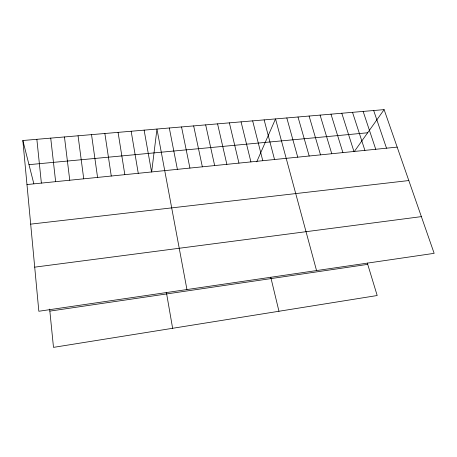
<?xml version="1.0" encoding="UTF-8"?>
<svg xmlns="http://www.w3.org/2000/svg" width="457" height="457" viewBox="0 0 457 457"><rect width="100%" height="100%" fill="white"/><g stroke="black" fill="none" stroke-linecap="round" stroke-linejoin="round"><path stroke-width="0.69" d="M151.673 171.838L156.962 129.04L186.947 289.555M256.725 161.824L275.525 118.911L316.547 270.567M354.244 151.615L384.12 109.629L434.15 253.338L38.834 311.257L22.85 140.505L384.12 109.629M49.853 311.114L367.725 264.369M34.703 267.156L421.371 216.624M30.676 224.141L408.809 180.549M26.974 184.559L397.167 147.114M28.991 164.669L367.651 132.77M373.672 110.52L386.508 148.194M363.138 111.422L375.745 149.285M352.513 112.331L364.897 150.382M341.796 113.245L353.947 151.49M330.988 114.17L342.904 152.604M367.325 263.066L377.191 295.525L53.492 347.371L49.653 309.098M320.089 115.101L331.765 153.729M309.092 116.038L320.523 154.866M297.998 116.986L309.183 156.014M286.813 117.946L297.736 157.174M264.14 119.883L274.543 159.522M252.652 120.865L262.786 160.71M22.85 140.505L33.841 183.748M241.062 121.853L250.922 161.909M270.761 277.216L278.959 311.263M229.374 122.853L238.948 163.12M217.572 123.864L226.861 164.343M205.667 124.881L214.664 165.577M193.659 125.904L202.354 166.822M181.538 126.943L189.929 168.079M169.307 127.989L177.39 169.347M144.126 130.142L151.558 171.958M166.422 292.589L172.626 328.292M131.165 131.245L138.26 173.306M118.077 132.364L124.83 174.665M104.87 133.495L111.268 176.036M91.531 134.632L97.57 177.419M78.061 135.786L83.734 178.818M64.46 136.946L69.755 180.235M50.727 138.123L55.64 181.663M36.857 139.305L41.381 183.103"/></g></svg>
